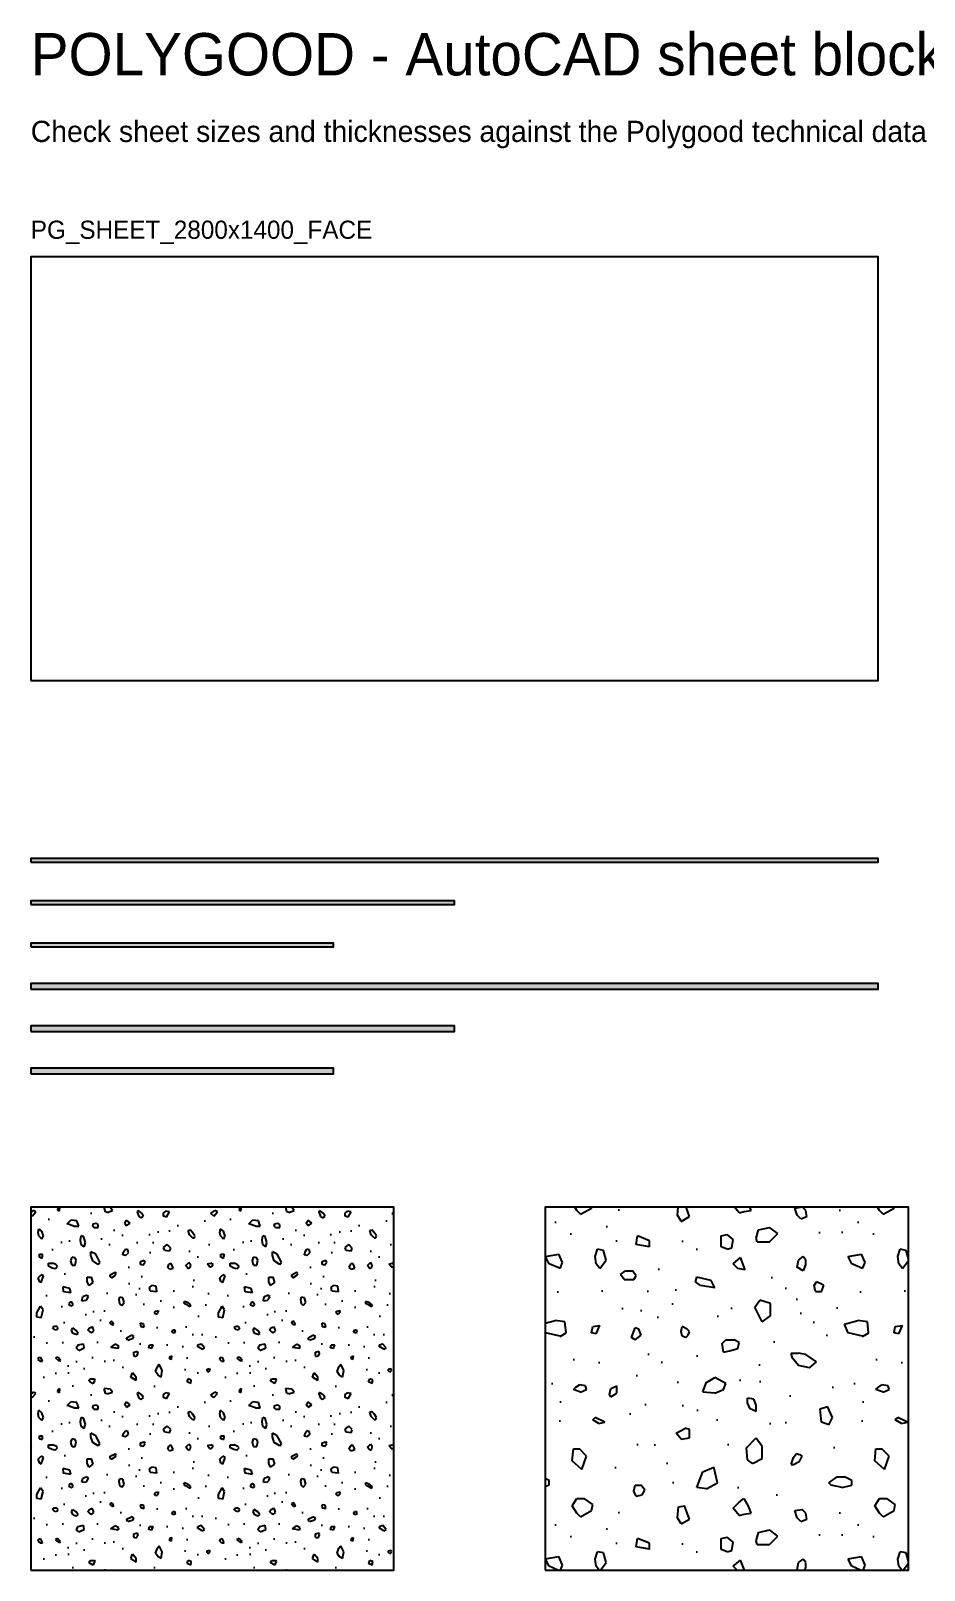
# Model space of a CAD drawing. Header units: millimetres. Extents: x 0 to 14000, y -5600 to 4447.
# Drawn here: x 0 to 2952, y -640 to 4447 of the extents above; entities that cross this region are included whole.
import ezdxf

# ---------------------------------------------------------------- set-up
doc = ezdxf.new("R2010")
doc.units = ezdxf.units.MM
for name, color, linetype in [('PG-PATTERN', 8, 'Continuous'), ('PG-SECTION', 7, 'Continuous'), ('PG-SHEET', 7, 'Continuous'), ('PG-TEXT', 7, 'Continuous')]:
    doc.layers.add(name, color=color, linetype=linetype)

# ---------------------------------------------------------------- blocks, each defined once
blk = doc.blocks.new('PG_SHEET_2800x1400_FACE')
blk.add_lwpolyline([(0, 0), (2800, 0), (2800, 1400), (0, 1400)], close=True)
blk = doc.blocks.new('PG_SECTION_12x2800')
blk.add_hatch(color=8).paths.add_polyline_path([(0, 0), (2800, 0), (2800, 12), (0, 12)])
blk.add_lwpolyline([(0, 0), (2800, 0), (2800, 12), (0, 12)], close=True)
blk = doc.blocks.new('PG_SECTION_12x1400')
blk.add_hatch(color=8).paths.add_polyline_path([(0, 0), (1400, 0), (1400, 12), (0, 12)])
blk.add_lwpolyline([(0, 0), (1400, 0), (1400, 12), (0, 12)], close=True)
blk = doc.blocks.new('PG_SECTION_12x1000')
blk.add_hatch(color=8).paths.add_polyline_path([(0, 0), (1000, 0), (1000, 12), (0, 12)])
blk.add_lwpolyline([(0, 0), (1000, 0), (1000, 12), (0, 12)], close=True)
blk = doc.blocks.new('PG_SECTION_19x2800')
blk.add_hatch(color=8).paths.add_polyline_path([(0, 0), (2800, 0), (2800, 19), (0, 19)])
blk.add_lwpolyline([(0, 0), (2800, 0), (2800, 19), (0, 19)], close=True)
blk = doc.blocks.new('PG_SECTION_19x1400')
blk.add_hatch(color=8).paths.add_polyline_path([(0, 0), (1400, 0), (1400, 19), (0, 19)])
blk.add_lwpolyline([(0, 0), (1400, 0), (1400, 19), (0, 19)], close=True)
blk = doc.blocks.new('PG_SECTION_19x1000')
blk.add_hatch(color=8).paths.add_polyline_path([(0, 0), (1000, 0), (1000, 19), (0, 19)])
blk.add_lwpolyline([(0, 0), (1000, 0), (1000, 19), (0, 19)], close=True)

msp = doc.modelspace()

# ---------------------------------------------------------------- hatches: boundary and pattern name
at = {"layer": 'PG-PATTERN'}
h = msp.add_hatch(dxfattribs=at)
h.set_pattern_fill('PG_TERRAZZO', color=256, pattern_type=2)
h.set_pattern_definition([(56.31, (278, 334), (-600, -600), [7.21, -2156.12]), (135, (282, 340), (-600, 0), [5.66, -842.87]), (26.565, (262, 336), (-600, -7e-07), [17.89, -1323.75]), (90, (262, 330), (-600, 0), [6, -594]), (135, (266, 326), (-600, 0), [5.66, -842.87]), (33.69, (266, 326), (600, 600), [14.42, -2148.91]), (45, (586, 14), (-600, 0), [8.49, -840.04]), (108.435, (592, 20), (-6e-07, -600), [6.32, -1891.04]), (14.036, (582, 24), (-600, -3e-07), [8.25, -2465.62]), (90, (582, 18), (-600, 0), [6, -594]), (135, (586, 14), (-600, 0), [5.66, -842.87]), (66.8014, (330, 598), (-600, -1200), [15.23, -4554.23]), (146.31, (348, 586), (600, -600), [21.63, -2141.7]), (90, (348, 586), (-600, 0), [12, -588]), (130.6013, (348, 598), (-600, 600), [18.44, -5513.29]), (161.565, (518, 244), (-600, -6e-07), [12.65, -1884.72]), (104.036, (508, 240), (3e-07, -600), [8.25, -2465.62]), (153.435, (516, 236), (-600, 7e-07), [8.94, -1332.7]), (149.036, (526, 230), (-1200, 600), [11.66, -3486.91]), (71.565, (526, 230), (-6e-07, 600), [6.32, -1891.04]), (141.34, (528, 236), (600, -600), [12.806, -3829.07]), (59.036, (36, 454), (600, 1200), [11.66, -3486.91]), (110.556, (42, 464), (600, -1800), [17.09, -5109.314]), (141.34, (36, 480), (600, -600), [12.806, -3829.07]), (80.538, (24, 476), (2e-07, 600), [12.166, -3637.49]), (99.462, (26, 464), (2e-07, -600), [12.166, -3637.49]), (135, (36, 454), (-600, 0), [14.14, -834.39]), (168.69, (146, 392), (-600, 3e-07), [10.2, -3049.21]), (71.565, (132, 382), (-6e-07, 600), [12.65, -1884.72]), (105.9454, (136, 368), (-600, 1800), [14.56, -4353.506]), (0, (136, 368), (0, 600), [10, -590]), (75.964, (146, 368), (3e-07, 600), [16.49, -2457.37]), (116.565, (150, 384), (7e-07, -600), [8.94, -1332.7]), (12.529, (156, 104), (2400, 600), [18.44, -5513.29]), (59.036, (150, 94), (600, 1200), [11.66, -3486.91]), (135, (158, 86), (-600, 0), [11.31, -837.21]), (23.9625, (158, 86), (1200, 600), [19.7, -5889.617]), (98.13, (176, 94), (2e-07, -600), [14.14, -4228.5]), (168.69, (374, 162), (-600, 3e-07), [10.2, -3049.21]), (99.462, (374, 162), (2e-07, -600), [12.166, -3637.49]), (168.69, (372, 174), (-600, 3e-07), [10.2, -3049.21]), (99.462, (364, 164), (2e-07, -600), [12.166, -3637.49]), (146.31, (222, 502), (600, -600), [7.21, -2156.12]), (11.31, (206, 504), (-600, -3e-07), [10.2, -3049.21]), (75.964, (204, 496), (3e-07, 600), [8.25, -2465.62]), (135, (208, 492), (-600, 0), [5.66, -842.87]), (0, (208, 492), (0, 600), [14, -586]), (90, (222, 492), (-600, 0), [10, -590]), (68.199, (458, 414), (-600, -1200), [10.77, -3220.33]), (135, (462, 424), (-600, 0), [16.97, -831.56]), (39.8056, (438, 426), (600, 600), [15.62, -4670.53]), (111.801, (442, 416), (-600, 1200), [10.77, -3220.33]), (172.875, (458, 414), (-600, -8e-07), [16.125, -4821.23]), (18.435, (460, 66), (-600, 6e-07), [6.32, -1891.04]), (75.964, (458, 58), (3e-07, 600), [8.25, -2465.62]), (161.565, (464, 56), (-600, -6e-07), [6.32, -1891.04]), (80.538, (464, 56), (2e-07, 600), [12.166, -3637.49]), (161.565, (136, 244), (-600, -6e-07), [6.32, -1891.04]), (56.31, (126, 240), (-600, -600), [7.21, -2156.12]), (108.435, (128, 234), (-6e-07, -600), [6.32, -1891.04]), (161.565, (134, 232), (-600, -6e-07), [6.32, -1891.04]), (33.69, (134, 232), (600, 600), [7.21, -2156.12]), (116.565, (140, 236), (7e-07, -600), [8.94, -1332.7]), (75.964, (292, 254), (3e-07, 600), [8.25, -2465.62]), (98.13, (294, 240), (2e-07, -600), [14.14, -4228.5]), (135, (300, 234), (-600, 0), [8.49, -840.04]), (51.34, (300, 234), (-600, -600), [12.806, -3829.07]), (104.036, (308, 244), (3e-07, -600), [16.49, -2457.37]), (168.69, (304, 260), (-600, 3e-07), [10.2, -3049.21]), (45, (24, 326), (-600, 0), [14.14, -834.39]), (108.435, (28, 314), (-6e-07, -600), [12.65, -1884.72]), (146.31, (34, 310), (600, -600), [7.21, -2156.12]), (70.017, (34, 310), (600, 1800), [23.41, -6999.41]), (153.435, (42, 332), (-600, 7e-07), [8.94, -1332.7]), (170.538, (458, 544), (-600, 2e-07), [12.166, -3637.49]), (36.87, (438, 540), (600, 600), [10, -2990]), (90, (438, 530), (-600, 0), [10, -590]), (158.199, (448, 526), (1200, -600), [10.77, -3220.33]), (59.036, (448, 526), (600, 1200), [11.66, -3486.91]), (63.435, (454, 536), (7e-07, 600), [8.94, -1332.7]), (33.69, (520, 356), (600, 600), [7.21, -2156.12]), (75.964, (526, 360), (3e-07, 600), [8.25, -2465.62]), (126.87, (528, 368), (-600, 600), [10, -2990]), (45, (512, 366), (-600, 0), [14.14, -834.39]), (128.66, (520, 356), (-600, 600), [12.806, -3829.07]), (116.565, (192, 300), (7e-07, -600), [13.42, -1328.22]), (35.5377, (192, 300), (-1800, -1200), [17.205, -5144.19]), (108.435, (206, 310), (-6e-07, -600), [18.97, -1878.39]), (0, (186, 328), (0, 600), [14, -586]), (90, (186, 312), (-600, 0), [16, -584]), (35.538, (264, 96), (-1800, -1200), [17.205, -5144.19]), (170.538, (288, 92), (-600, 2e-07), [24.33, -3625.33]), (75.964, (288, 92), (3e-07, 600), [8.25, -2465.62]), (153.435, (290, 100), (-600, 7e-07), [13.42, -1328.22]), (14.036, (470, 144), (-600, -3e-07), [8.25, -2465.62]), (104.036, (478, 146), (3e-07, -600), [8.25, -2465.62]), (0, (470, 154), (0, 600), [6, -594]), (63.435, (466, 146), (7e-07, 600), [8.94, -1332.7]), (153.435, (470, 144), (-600, 7e-07), [4.47, -1337.17]), (135, (90, 160), (-600, 0), [8.49, -840.04]), (0, (78, 166), (0, 600), [6, -594]), (33.69, (72, 162), (600, 600), [7.21, -2156.12]), (116.565, (74, 158), (7e-07, -600), [4.47, -1337.17]), (146.31, (80, 154), (600, -600), [7.21, -2156.12]), (14.036, (80, 154), (-600, -3e-07), [8.25, -2465.62]), (63.435, (88, 156), (7e-07, 600), [4.47, -1337.17]), (126.87, (316, 498), (-600, 600), [10, -2990]), (33.69, (316, 498), (600, 600), [14.42, -2148.91]), (140.1944, (328, 506), (600, -600), [15.62, -4670.53]), (59.036, (310, 506), (600, 1200), [11.66, -3486.91]), (90, (362, 370), (-600, 0), [10, -590]), (165.964, (370, 368), (-600, 3e-07), [8.25, -2465.62]), (51.34, (370, 368), (-600, -600), [12.806, -3829.07]), (123.69, (378, 378), (-600, 600), [7.21, -2156.12]), (18.435, (362, 380), (-600, 6e-07), [12.65, -1884.72]), (26.565, (92, 558), (-600, -7e-07), [4.47, -1337.17]), (63.435, (88, 550), (7e-07, 600), [8.94, -1332.7]), (146.31, (94, 546), (600, -600), [7.21, -2156.12]), (81.87, (94, 546), (2e-07, 600), [14.14, -4228.5]), (0, (196, 592), (0, 600), [14, -586]), (63.435, (192, 584), (7e-07, 600), [8.94, -1332.7]), (150.255, (206, 576), (-1200, 600), [16.125, -4821.23]), (63.435, (206, 576), (7e-07, 600), [13.42, -1328.22]), (116.565, (212, 588), (7e-07, -600), [4.47, -1337.17]), (90, (20, 196), (-600, 0), [14, -586]), (171.87, (34, 194), (-600, 2e-07), [14.14, -4228.5]), (77.0054, (34, 194), (-600, -2400), [26.683, -7978.315]), (123.69, (40, 220), (-600, 600), [14.42, -2148.91]), (61.3895, (20, 210), (600, 1200), [25.06, -7492.92]), (71.565, (540, 458), (-6e-07, 600), [6.32, -1891.04]), (123.69, (542, 464), (-600, 600), [14.42, -2148.91]), (135, (534, 476), (-600, 0), [11.31, -837.21]), (18.435, (520, 482), (-600, 6e-07), [6.32, -1891.04]), (105.9454, (524, 468), (-600, 1800), [14.56, -4353.506]), (135, (534, 458), (-600, 0), [14.14, -834.39]), (0, (534, 458), (0, 600), [6, -594]), (130.601, (574, 94), (-600, 600), [18.44, -5513.29]), (21.801, (552, 104), (1200, 600), [10.77, -3220.33]), (90, (552, 98), (-600, 0), [6, -594]), (150.255, (566, 90), (-1200, 600), [16.125, -4821.23]), (26.565, (566, 90), (-600, -7e-07), [8.94, -1332.7]), (90, (422, 214), (-600, 0), [4, -596]), (11.31, (412, 216), (-600, -3e-07), [10.2, -3049.21]), (45, (408, 212), (-600, 0), [5.66, -842.87]), (123.69, (412, 206), (-600, 600), [7.21, -2156.12]), (18.435, (412, 206), (-600, 6e-07), [6.32, -1891.04]), (56.31, (418, 208), (-600, -600), [7.21, -2156.12]), (26.565, (262, 180), (-600, -7e-07), [4.47, -1337.17]), (108.435, (264, 174), (-6e-07, -600), [6.32, -1891.04]), (135, (268, 170), (-600, 0), [5.66, -842.87]), (18.435, (268, 170), (-600, 6e-07), [6.32, -1891.04]), (116.565, (274, 172), (7e-07, -600), [8.94, -1332.7]), (153.435, (270, 180), (-600, 7e-07), [4.47, -1337.17]), (90, (340, 72), (-600, 0), [8, -592]), (108.435, (342, 66), (-6e-07, -600), [6.32, -1891.04]), (14.036, (342, 66), (-600, -3e-07), [8.25, -2465.62]), (63.435, (350, 68), (7e-07, 600), [8.94, -1332.7]), (108.435, (354, 76), (-6e-07, -600), [6.32, -1891.04]), (0, (348, 82), (0, 600), [4, -596]), (14.036, (340, 80), (-600, -3e-07), [8.25, -2465.62]), (96.34, (416, 280), (-8e-07, -600), [18.11, -5415.12]), (171.87, (414, 298), (-600, 2e-07), [14.14, -4228.5]), (36.87, (392, 294), (600, 600), [10, -2990]), (99.462, (394, 282), (2e-07, -600), [12.166, -3637.49]), (174.8056, (416, 280), (-600, -4e-07), [22.09, -6605.126]), (45, (188, 154), (-600, 0), [8.49, -840.04]), (135, (196, 146), (-600, 0), [11.31, -837.21]), (153.435, (200, 144), (-600, 7e-07), [4.47, -1337.17]), (36.87, (200, 144), (600, 600), [10, -2990]), (104.036, (208, 150), (3e-07, -600), [8.25, -2465.62]), (123.69, (206, 158), (-600, 600), [7.21, -2156.12]), (26.565, (194, 160), (-600, -7e-07), [8.94, -1332.7]), (26.565, (316, 128), (-600, -7e-07), [17.89, -1323.75]), (116.565, (320, 120), (7e-07, -600), [8.94, -1332.7]), (18.435, (320, 120), (-600, 6e-07), [18.97, -1878.39]), (71.565, (338, 126), (-6e-07, 600), [6.32, -1891.04]), (153.435, (340, 132), (-600, 7e-07), [8.94, -1332.7]), (90, (198, 400), (-600, 0), [12, -588]), (108.435, (204, 382), (-6e-07, -600), [18.97, -1878.39]), (146.31, (222, 370), (600, -600), [21.63, -2141.7]), (53.13, (222, 370), (-600, -600), [10, -2990]), (118.3008, (228, 378), (600, -1200), [29.53, -8829.364]), (153.435, (214, 404), (-600, 7e-07), [17.89, -1323.75]), (153.435, (36, 390), (-600, 7e-07), [8.94, -1332.7]), (71.565, (36, 390), (-6e-07, 600), [6.32, -1891.04]), (90, (38, 396), (-600, 0), [8, -592]), (0, (28, 404), (0, 600), [10, -590]), (90, (28, 394), (-600, 0), [10, -590]), (75.964, (168, 250), (3e-07, 600), [8.25, -2465.62]), (8.13, (168, 250), (-600, -2e-07), [14.14, -4228.5]), (45, (182, 252), (-600, 0), [5.66, -842.87]), (63.435, (186, 256), (7e-07, 600), [8.94, -1332.7]), (153.435, (190, 264), (-600, 7e-07), [8.94, -1332.7]), (21.801, (172, 264), (1200, 600), [10.77, -3220.33]), (71.565, (170, 258), (-6e-07, 600), [6.32, -1891.04]), (123.69, (420, 4), (-600, 600), [14.42, -2148.91]), (149.036, (430, -2), (-1200, 600), [11.66, -3486.91]), (79.695, (430, -2), (-600, -3000), [22.36, -6685.843]), (116.565, (434, 20), (7e-07, -600), [22.36, -1319.28]), (53.13, (418, 32), (-600, -600), [10, -2990]), (69.444, (412, 16), (600, 1800), [17.09, -5109.314]), (158.199, (530, 588), (1200, -600), [10.77, -3220.33]), (68.199, (516, 582), (-600, -1200), [10.77, -3220.33]), (153.435, (528, 576), (-600, 7e-07), [13.42, -1328.22]), (80.538, (528, 576), (2e-07, 600), [12.166, -3637.49]), (110.556, (358, 528), (600, -1800), [17.09, -5109.314]), (146.31, (364, 524), (600, -600), [7.21, -2156.12]), (36.87, (364, 524), (600, 600), [10, -2990]), (116.565, (372, 530), (7e-07, -600), [8.94, -1332.7]), (144.4623, (368, 538), (-1800, 1200), [17.205, -5144.19]), (63.435, (352, 544), (7e-07, 600), [4.47, -1337.17]), (168.69, (400, 92), (-600, 3e-07), [10.2, -3049.21]), (71.565, (400, 92), (-6e-07, 600), [12.65, -1884.72]), (0, (392, 104), (0, 600), [12, -588]), (78.69, (390, 94), (3e-07, 600), [10.2, -3049.21]), (0, (590, 362), (0, 600), [6, -594]), (53.13, (596, 362), (-600, -600), [10, -2990]), (153.435, (602, 370), (-600, 7e-07), [8.94, -1332.7]), (11.31, (584, 372), (-600, -3e-07), [10.2, -3049.21]), (120.964, (590, 362), (600, -1200), [11.66, -3486.91]), (68.199, (452, 360), (-600, -1200), [10.77, -3220.33]), (135, (458, 354), (-600, 0), [8.49, -840.04]), (18.435, (458, 354), (-600, 6e-07), [12.65, -1884.72]), (108.435, (470, 358), (-6e-07, -600), [6.32, -1891.04]), (120.964, (468, 364), (600, -1200), [11.66, -3486.91]), (33.69, (456, 370), (600, 600), [7.21, -2156.12]), (49.3987, (4, 530), (-600, -600), [18.44, -5513.29]), (153.435, (16, 544), (-600, 7e-07), [8.94, -1332.7]), (35.5377, (-6, 538), (-1800, -1200), [17.205, -5144.19]), (141.34, (4, 530), (600, -600), [12.806, -3829.07]), (153.435, (96, 50), (-600, 7e-07), [4.47, -1337.17]), (63.435, (96, 50), (7e-07, 600), [4.47, -1337.17]), (135, (98, 54), (-600, 0), [11.31, -837.21]), (161.565, (90, 62), (-600, -6e-07), [6.32, -1891.04]), (63.435, (82, 60), (7e-07, 600), [4.47, -1337.17]), (141.34, (92, 52), (600, -600), [12.806, -3829.07]), (0, (142, 496), (0, 600), [16, -584]), (108.435, (158, 496), (-6e-07, -600), [18.97, -1878.39]), (174.2894, (152, 514), (-600, 5e-09), [20.1, -6009.826]), (45, (120, 504), (-600, 0), [16.97, -831.56]), (160.017, (142, 496), (-1800, 600), [23.41, -6999.41]), (81.87, (164, 450), (2e-07, 600), [14.14, -4228.5]), (98.13, (166, 436), (2e-07, -600), [14.14, -4228.5]), (141.34, (176, 428), (600, -600), [12.806, -3829.07]), (74.0546, (176, 428), (-600, -1800), [14.56, -4353.506]), (106.6992, (180, 442), (-600, 1800), [20.88, -6243.303]), (165.964, (174, 462), (-600, 3e-07), [8.25, -2465.62]), (135, (30, 50), (-600, 0), [8.49, -840.04]), (0, (30, 50), (0, 600), [8, -592]), (108.435, (38, 50), (-6e-07, -600), [6.32, -1891.04]), (116.565, (36, 56), (7e-07, -600), [8.94, -1332.7]), (18.435, (26, 62), (-600, 6e-07), [6.32, -1891.04]), (71.565, (24, 56), (-6e-07, 600), [6.32, -1891.04]), (78.69, (304, 402), (3e-07, 600), [10.2, -3049.21]), (165.964, (312, 400), (-600, 3e-07), [8.25, -2465.62]), (38.66, (312, 400), (600, 600), [12.806, -3829.07]), (101.31, (322, 408), (3e-07, -600), [10.2, -3049.21]), (165.964, (320, 418), (-600, 3e-07), [8.25, -2465.62]), (53.13, (306, 412), (-600, -600), [10, -2990]), (0, (58, 374), (0, 600), [14, -586]), (90, (58, 364), (-600, 0), [10, -590]), (153.435, (70, 358), (-600, 7e-07), [13.42, -1328.22]), (168.69, (80, 356), (-600, 3e-07), [10.2, -3049.21]), (45, (80, 356), (-600, 0), [11.31, -837.21]), (135, (88, 364), (-600, 0), [8.49, -840.04]), (158.199, (82, 370), (1200, -600), [10.77, -3220.33]), (97.125, (108, 280), (-8e-07, -600), [16.125, -4821.23]), (170.538, (132, 276), (-600, 2e-07), [24.33, -3625.33]), (105.9454, (132, 276), (-600, 1800), [14.56, -4353.506]), (164.745, (128, 290), (-2400, 600), [22.804, -6818.25]), (18.435, (252, 542), (-600, 6e-07), [18.97, -1878.39]), (128.66, (270, 548), (-600, 600), [12.806, -3829.07]), (174.2894, (262, 558), (-600, 5e-09), [20.1, -6009.826]), (104.036, (246, 544), (3e-07, -600), [16.49, -2457.37]), (161.565, (252, 542), (-600, -6e-07), [6.32, -1891.04]), (33.69, (150, 138), (600, 600), [7.21, -2156.12]), (120.964, (156, 142), (600, -1200), [11.66, -3486.91]), (146.31, (150, 152), (600, -600), [14.42, -2148.91]), (63.435, (134, 152), (7e-07, 600), [8.94, -1332.7]), (120.964, (140, 142), (600, -1200), [11.66, -3486.91]), (158.199, (150, 138), (1200, -600), [10.77, -3220.33]), (0, (586.5, 274), (0, 600), [0, -600]), (0, (176, 26.5), (0, 600), [0, -600]), (0, (101, 443.5), (0, 600), [0, -600]), (0, (472, 228.5), (0, 600), [0, -600]), (0, (324, 361), (0, 600), [0, -600]), (0, (420.5, 477.5), (0, 600), [0, -600]), (0, (51, 267), (0, 600), [0, -600]), (0, (11, 131), (0, 600), [0, -600]), (0, (203.5, 63), (0, 600), [0, -600]), (0, (538.5, 317.5), (0, 600), [0, -600]), (0, (43, 597.5), (0, 600), [0, -600]), (0, (206.5, 214), (0, 600), [0, -600]), (0, (53, 110.5), (0, 600), [0, -600]), (0, (578, 237), (0, 600), [0, -600]), (0, (138, 569), (0, 600), [0, -600]), (0, (109.5, 178), (0, 600), [0, -600]), (0, (347.5, 270.5), (0, 600), [0, -600]), (0, (260, 436), (0, 600), [0, -600]), (0, (501.5, 99), (0, 600), [0, -600]), (0, (275, 483), (0, 600), [0, -600]), (0, (394, 410), (0, 600), [0, -600]), (0, (105, 112.5), (0, 600), [0, -600]), (0, (367, 330.5), (0, 600), [0, -600]), (0, (534.5, 138.5), (0, 600), [0, -600]), (0, (417, 162), (0, 600), [0, -600]), (0, (243.5, 216.5), (0, 600), [0, -600]), (0, (252, 275.5), (0, 600), [0, -600]), (0, (512.5, 163.5), (0, 600), [0, -600]), (0, (324.5, 307), (0, 600), [0, -600]), (0, (472, 283), (0, 600), [0, -600]), (0, (359, 291), (0, 600), [0, -600]), (0, (361, 108), (0, 600), [0, -600]), (0, (199.5, 539.5), (0, 600), [0, -600]), (0, (391.5, 469.5), (0, 600), [0, -600]), (0, (523.5, 414), (0, 600), [0, -600]), (0, (516.5, 61.5), (0, 600), [0, -600]), (0, (351, 442.5), (0, 600), [0, -600]), (0, (124.5, 12), (0, 600), [0, -600]), (0, (589.5, 436), (0, 600), [0, -600]), (0, (403.5, 442), (0, 600), [0, -600]), (0, (244, 50), (0, 600), [0, -600]), (0, (458, 481.5), (0, 600), [0, -600]), (0, (112, 338.5), (0, 600), [0, -600]), (0, (450, 104.5), (0, 600), [0, -600]), (0, (373, 238.5), (0, 600), [0, -600]), (0, (303.5, 31), (0, 600), [0, -600]), (0, (303, 467), (0, 600), [0, -600]), (0, (127.5, 448), (0, 600), [0, -600]), (0, (82, 10.5), (0, 600), [0, -600]), (0, (553.5, 199), (0, 600), [0, -600]), (0, (220, 113), (0, 600), [0, -600]), (0, (181.5, 205), (0, 600), [0, -600]), (0, (510, 23), (0, 600), [0, -600]), (0, (59.5, 519.5), (0, 600), [0, -600]), (0, (233, 455), (0, 600), [0, -600]), (0, (551, 395), (0, 600), [0, -600]), (0, (535.5, 297), (0, 600), [0, -600]), (0, (102, 230.5), (0, 600), [0, -600]), (0, (551, 11.5), (0, 600), [0, -600]), (0, (574.5, 514.5), (0, 600), [0, -600]), (0, (123, 34.5), (0, 600), [0, -600]), (0, (566, 138), (0, 600), [0, -600]), (0, (408, 568), (0, 600), [0, -600]), (0, (71, 419.5), (0, 600), [0, -600]), (0, (151, 49), (0, 600), [0, -600]), (0, (429, 249.5), (0, 600), [0, -600]), (0, (297.5, 150.5), (0, 600), [0, -600]), (0, (485, 499), (0, 600), [0, -600]), (0, (274, 53.5), (0, 600), [0, -600]), (0, (230, 185.5), (0, 600), [0, -600])])
h.paths.add_polyline_path([(0, -640), (1200, -640), (1200, 560), (0, 560)])
h = msp.add_hatch(dxfattribs=at)
h.set_pattern_fill('PG_TERRAZZO_COARSE', color=256, pattern_type=2)
h.set_pattern_definition([(116.565, (916, 932), (8e-07, -1000), [8.94, -2227.12]), (30.964, (916, 932), (-2000, -1000), [23.32, -5807.63]), (90, (936, 944), (-1000, 0), [16, -984]), (90, (936, 960), (-1000, 0), [8, -992]), (21.801, (916, 960), (2000, 1000), [21.54, -5363.62]), (78.69, (912, 940), (6e-07, 1000), [20.4, -5078.62]), (56.31, (392, 228), (-1000, -1000), [28.84, -3576.7]), (116.565, (416, 180), (8e-07, -1000), [53.67, -2182.4]), (35.5377, (416, 180), (-3000, -2000), [34.41, -8567.92]), (90, (444, 200), (-1000, 0), [40, -960]), (161.565, (444, 240), (-1000, -4e-07), [37.95, -3124.33]), (56.31, (788, 572), (-1000, -1000), [28.84, -3576.7]), (123.69, (804, 548), (-1000, 1000), [28.84, -3576.7]), (135, (816, 536), (-1000, 0), [16.97, -1397.24]), (29.0546, (816, 536), (-2000, -1000), [41.18, -10254.45]), (78.69, (852, 556), (6e-07, 1000), [20.4, -5078.62]), (144.4623, (856, 576), (-3000, 2000), [34.41, -8567.92]), (0, (804, 596), (0, 1000), [24, -976]), (26.565, (384, 712), (-1000, -8e-07), [35.78, -2200.3]), (90, (416, 728), (-1000, 0), [40, -960]), (125.5377, (416, 768), (2000, -3000), [34.41, -8567.92]), (45, (364, 764), (-1000, 0), [45.25, -1368.96]), (95.7106, (368, 724), (-7e-07, -1000), [40.2, -10009.676]), (143.13, (384, 712), (1000, -1000), [20, -4980]), (120.964, (148, 512), (1000, -2000), [23.32, -5807.63]), (29.745, (148, 512), (-2000, -1000), [32.25, -8030.01]), (109.983, (176, 528), (1000, -3000), [46.82, -11657.88]), (11.31, (140, 568), (-1000, -6e-07), [20.4, -5078.62]), (83.66, (136, 532), (-7e-07, 1000), [36.22, -9019.16]), (126.87, (960, 320), (-1000, 1000), [20, -4980]), (0, (960, 320), (0, 1000), [32, -968]), (56.31, (992, 320), (-1000, -1000), [14.42, -3591.13]), (126.87, (1000, 332), (-1000, 1000), [20, -4980]), (0, (964, 348), (0, 1000), [24, -976]), (36.87, (948, 336), (1000, 1000), [20, -4980]), (74.0546, (396, 456), (-1000, -3000), [29.12, -7250.99]), (108.435, (400, 444), (-4e-07, -1000), [12.65, -3149.63]), (0, (400, 444), (0, 1000), [40, -960]), (45, (440, 444), (-1000, 0), [39.6, -1374.62]), (144.4623, (468, 472), (-3000, 2000), [34.41, -8567.92]), (12.529, (404, 484), (4000, 1000), [36.88, -9182.67]), (161.565, (164, 128), (-1000, -4e-07), [12.65, -3149.63]), (45, (164, 128), (-1000, 0), [11.31, -1402.9]), (71.565, (172, 136), (-4e-07, 1000), [12.65, -3149.63]), (135, (176, 148), (-1000, 0), [11.31, -1402.9]), (153.435, (168, 156), (-1000, 8e-07), [17.89, -2218.18]), (75.964, (148, 148), (6e-07, 1000), [16.49, -4106.61]), (104.036, (152, 132), (6e-07, -1000), [16.49, -4106.61]), (165.964, (748, 132), (-1000, 6e-07), [49.48, -4073.63]), (30.964, (748, 132), (-2000, -1000), [23.32, -5807.63]), (96.34, (768, 144), (-7e-07, -1000), [36.22, -9019.16]), (172.875, (764, 180), (-1000, -1e-06), [32.25, -8030.01]), (15.255, (688, 172), (-4000, -1000), [45.61, -11356.15]), (113.1986, (700, 144), (-1000, 2000), [30.46, -7585.31]), (95.1944, (612, 848), (-1e-07, -1000), [44.18, -11001.18]), (161.565, (636, 840), (-1000, -4e-07), [25.3, -3136.98]), (63.435, (636, 840), (8e-07, 1000), [26.83, -2209.24]), (113.9625, (648, 864), (-1000, 2000), [39.395, -9809.46]), (18.435, (608, 892), (-1000, 4e-07), [25.3, -3136.98]), (0, (-4, 640), (0, 1000), [20, -980]), (78.69, (-8, 620), (6e-07, 1000), [20.4, -5078.62]), (116.565, (0, 604), (8e-07, -1000), [17.89, -2218.18]), (11.31, (0, 604), (-1000, -6e-07), [20.4, -5078.62]), (63.435, (20, 608), (8e-07, 1000), [17.89, -2218.18]), (126.87, (28, 624), (-1000, 1000), [20, -4980]), (174.2894, (260, 944), (-1000, -7e-07), [40.2, -10009.676]), (23.1986, (260, 944), (2000, 1000), [30.46, -7585.31]), (68.1986, (288, 956), (-1000, -2000), [21.54, -5363.62]), (150.9454, (296, 976), (-2000, 1000), [41.18, -10254.45]), (29.745, (232, 980), (-2000, -1000), [32.25, -8030.01]), (69.444, (220, 948), (1000, 3000), [34.18, -8509.83]), (128.66, (148, 792), (-1000, 1000), [25.61, -6377.51]), (8.13, (148, 792), (-1000, -1e-06), [28.28, -7042.78]), (90, (176, 796), (-1000, 0), [28, -972]), (165.964, (176, 824), (-1000, 6e-07), [16.49, -4106.61]), (29.745, (132, 812), (-2000, -1000), [32.25, -8030.01]), (113.1986, (756, 376), (-1000, 2000), [30.46, -7585.31]), (10.305, (700, 396), (5000, 1000), [44.72, -11135.62]), (116.565, (712, 372), (8e-07, -1000), [26.83, -2209.24]), (156.0375, (748, 356), (2000, -1000), [39.395, -9809.46]), (68.199, (748, 356), (-1000, -2000), [21.54, -5363.62]), (111.8014, (396, 904), (-1000, 2000), [21.54, -5363.62]), (168.69, (388, 924), (-1000, 6e-07), [20.4, -5078.62]), (90, (368, 912), (-1000, 0), [16, -984]), (111.8014, (376, 892), (-1000, 2000), [21.54, -5363.62]), (158.1986, (396, 884), (2000, -1000), [21.54, -5363.62]), (90, (396, 884), (-1000, 0), [20, -980]), (0, (512, 76), (0, 1000), [24, -976]), (104.036, (516, 60), (6e-07, -1000), [16.49, -4106.61]), (129.8056, (536, 36), (-1000, 1000), [31.24, -7779.01]), (167.471, (572, 28), (4000, -1000), [36.88, -9182.67]), (39.8056, (572, 28), (1000, 1000), [31.24, -7779.01]), (146.31, (596, 48), (1000, -1000), [43.27, -3562.28]), (170.538, (560, 72), (-1000, 2e-07), [24.33, -6058.43]), (123.69, (560, 384), (-1000, 1000), [14.42, -3591.13]), (36.87, (536, 384), (1000, 1000), [20, -4980]), (80.538, (532, 360), (2e-07, 1000), [24.33, -6058.43]), (149.036, (552, 348), (-2000, 1000), [23.32, -5807.63]), (68.199, (552, 348), (-1000, -2000), [21.54, -5363.62]), (90, (560, 368), (-1000, 0), [16, -984]), (170.538, (260, 292), (-1000, 2e-07), [48.66, -6034.1]), (116.565, (260, 292), (8e-07, -1000), [26.83, -2209.24]), (165.964, (248, 316), (-1000, 6e-07), [49.48, -4073.63]), (75.964, (196, 312), (6e-07, 1000), [16.49, -4106.61]), (143.13, (212, 300), (1000, -1000), [20, -4980]), (56.31, (588, 300), (-1000, -1000), [14.42, -3591.13]), (101.31, (592, 280), (6e-07, -1000), [20.4, -5078.62]), (0, (592, 280), (0, 1000), [20, -980]), (68.199, (612, 280), (-1000, -2000), [21.54, -5363.62]), (153.435, (620, 300), (-1000, 8e-07), [8.94, -2227.12]), (153.435, (612, 304), (-1000, 8e-07), [17.89, -2218.18]), (0, (792, 760), (0, 1000), [20, -980]), (84.2894, (788, 720), (-7e-07, 1000), [40.2, -10009.68]), (138.814, (820, 692), (1000, -1000), [42.52, -10587.625]), (70.017, (820, 692), (1000, 3000), [46.82, -11657.88]), (135, (836, 736), (-1000, 0), [33.94, -1380.27]), (146.31, (996, 120), (1000, -1000), [14.42, -3591.13]), (38.66, (996, 120), (1000, 1000), [25.61, -6377.51]), (111.801, (1016, 136), (-1000, 2000), [21.54, -5363.62]), (161.565, (1008, 156), (-1000, -4e-07), [12.65, -3149.63]), (69.444, (984, 128), (1000, 3000), [34.18, -8509.83]), (78.69, (852, 144), (6e-07, 1000), [20.4, -5078.62]), (165.964, (868, 140), (-1000, 6e-07), [16.5, -4106.61]), (66.8014, (868, 140), (-1000, -2000), [30.46, -7585.31]), (9.462, (856, 164), (-1000, -2e-07), [24.33, -6058.43]), (35.5377, (636, 648), (-3000, -2000), [34.41, -8567.92]), (135, (644, 640), (-1000, 0), [11.31, -1402.9]), (167.471, (680, 632), (4000, -1000), [36.88, -9182.67]), (14.036, (680, 632), (-1000, -6e-07), [32.98, -4090.12]), (90, (712, 640), (-1000, 0), [16, -984]), (153.435, (712, 656), (-1000, 8e-07), [26.83, -2209.24]), (0, (664, 668), (0, 1000), [24, -976]), (45, (320, 564), (-1000, 0), [28.28, -1385.93]), (129.8056, (340, 540), (-1000, 1000), [31.24, -7779.01]), (14.036, (340, 540), (-1000, -6e-07), [16.49, -4106.61]), (9.462, (356, 544), (-1000, -2e-07), [24.33, -6058.43]), (111.8014, (380, 548), (-1000, 2000), [21.54, -5363.62]), (119.745, (372, 568), (1000, -2000), [32.25, -8030.01]), (36.87, (340, 584), (1000, 1000), [20, -4980]), (63.435, (540, 720), (8e-07, 1000), [17.89, -2218.18]), (153.435, (548, 736), (-1000, 8e-07), [8.94, -2227.12]), (161.565, (540, 740), (-1000, -4e-07), [12.65, -3149.63]), (56.31, (520, 732), (-1000, -1000), [14.42, -3591.13]), (71.565, (512, 708), (-4e-07, 1000), [25.3, -3136.98]), (0, (512, 708), (0, 1000), [8, -992]), (30.964, (520, 708), (-2000, -1000), [23.32, -5807.63]), (149.036, (876, 844), (-2000, 1000), [23.32, -5807.63]), (11.31, (876, 844), (-1000, -6e-07), [20.4, -5078.62]), (153.435, (896, 848), (-1000, 8e-07), [35.78, -2200.3]), (45, (856, 856), (-1000, 0), [11.31, -1402.9]), (172.875, (232, 628), (-1000, -1e-06), [32.25, -8030.01]), (29.0546, (232, 628), (-2000, -1000), [41.18, -10254.45]), (102.9946, (268, 648), (-1000, 4000), [53.367, -13288.3]), (23.9625, (220, 684), (2000, 1000), [39.395, -9809.46]), (68.9625, (200, 632), (-2000, -5000), [55.714, -13872.675]), (168.69, (832, 968), (-1000, 6e-07), [20.4, -5078.62]), (33.69, (800, 964), (1000, 1000), [14.42, -3591.13]), (45, (792, 956), (-1000, 0), [11.31, -1402.9]), (161.565, (816, 948), (-1000, -4e-07), [25.3, -3136.98]), (21.8014, (816, 948), (2000, 1000), [21.54, -5363.62]), (108.435, (836, 956), (-4e-07, -1000), [12.65, -3149.63]), (99.462, (868, 372), (2e-07, -1000), [24.33, -6058.43]), (126.87, (880, 356), (-1000, 1000), [20, -4980]), (54.4623, (880, 356), (2000, 3000), [34.41, -8567.92]), (104.036, (900, 384), (6e-07, -1000), [32.98, -4090.12]), (168.69, (892, 416), (-1000, 6e-07), [20.4, -5078.62]), (71.565, (864, 396), (-4e-07, 1000), [25.3, -3136.98]), (11.31, (280, 464), (-1000, -6e-07), [20.4, -5078.62]), (90, (280, 444), (-1000, 0), [20, -980]), (90, (280, 428), (-1000, 0), [16, -984]), (158.1986, (300, 420), (2000, -1000), [21.54, -5363.62]), (14.036, (300, 420), (-1000, -6e-07), [16.49, -4106.61]), (81.87, (316, 424), (1e-06, 1000), [28.28, -7042.78]), (141.34, (320, 452), (1000, -1000), [25.61, -6377.51]), (9.462, (524, 556), (-1000, -2e-07), [24.33, -6058.43]), (108.435, (532, 532), (-4e-07, -1000), [25.3, -3136.98]), (135, (544, 520), (-1000, 0), [16.97, -1397.24]), (21.8014, (544, 520), (2000, 1000), [21.54, -5363.62]), (101.31, (564, 528), (6e-07, -1000), [20.4, -5078.62]), (135, (560, 548), (-1000, 0), [16.97, -1397.24]), (45, (284, 108), (-1000, 0), [16.97, -1397.24]), (98.13, (288, 80), (1e-06, -1000), [28.28, -7042.78]), (11.31, (288, 80), (-1000, -6e-07), [20.4, -5078.62]), (15.9454, (308, 84), (3000, 1000), [29.12, -7250.99]), (78.69, (336, 92), (6e-07, 1000), [20.4, -5078.62]), (153.435, (340, 112), (-1000, 8e-07), [17.89, -2218.18]), (0, (296, 120), (0, 1000), [28, -972]), (81.87, (0, 436), (1e-06, 1000), [28.28, -7042.78]), (169.695, (44, 428), (5000, -1000), [44.72, -11135.62]), (90, (44, 428), (-1000, 0), [20, -980]), (158.1986, (44, 448), (2000, -1000), [43.08, -5342.08]), (135, (336, 356), (-1000, 0), [22.63, -1391.59]), (170.538, (360, 352), (-1000, 2e-07), [24.33, -6058.43]), (111.8014, (360, 352), (-1000, 2000), [43.08, -5342.08]), (39.8056, (320, 372), (1000, 1000), [31.24, -7779.01]), (0, (31, 906.5), (0, 1000), [0, -1000]), (0, (793.5, 55.5), (0, 1000), [0, -1000]), (0, (201, 67), (0, 1000), [0, -1000]), (0, (71.5, 195.5), (0, 1000), [0, -1000]), (0, (3.5, 775), (0, 1000), [0, -1000]), (0, (877.5, 45.5), (0, 1000), [0, -1000]), (0, (650, 963.5), (0, 1000), [0, -1000]), (0, (931.5, 698), (0, 1000), [0, -1000]), (0, (733, 509), (0, 1000), [0, -1000]), (0, (494.5, 847.5), (0, 1000), [0, -1000]), (0, (740.5, 279.5), (0, 1000), [0, -1000]), (0, (2, 2), (0, 1000), [0, -1000]), (0, (137.5, 980.5), (0, 1000), [0, -1000]), (0, (153, 446.5), (0, 1000), [0, -1000]), (0, (606, 475.5), (0, 1000), [0, -1000]), (0, (16.5, 217), (0, 1000), [0, -1000]), (0, (654, 765), (0, 1000), [0, -1000]), (0, (942, 550), (0, 1000), [0, -1000]), (0, (465, 608), (0, 1000), [0, -1000]), (0, (783.5, 471), (0, 1000), [0, -1000]), (0, (954, 224), (0, 1000), [0, -1000]), (0, (508.5, 935.5), (0, 1000), [0, -1000]), (0, (84.5, 47), (0, 1000), [0, -1000]), (0, (304, 775), (0, 1000), [0, -1000]), (0, (74, 354), (0, 1000), [0, -1000]), (0, (587, 178.5), (0, 1000), [0, -1000]), (0, (153.5, 903), (0, 1000), [0, -1000]), (0, (747, 852.5), (0, 1000), [0, -1000]), (0, (407, 38), (0, 1000), [0, -1000]), (0, (314.5, 225), (0, 1000), [0, -1000]), (0, (672.5, 548.5), (0, 1000), [0, -1000]), (0, (38, 281), (0, 1000), [0, -1000]), (0, (120, 239.5), (0, 1000), [0, -1000]), (0, (455.5, 114), (0, 1000), [0, -1000]), (0, (544, 208), (0, 1000), [0, -1000]), (0, (721.5, 976.5), (0, 1000), [0, -1000]), (0, (343, 987), (0, 1000), [0, -1000]), (0, (980, 875.5), (0, 1000), [0, -1000]), (0, (494.5, 291), (0, 1000), [0, -1000]), (0, (61.5, 773.5), (0, 1000), [0, -1000]), (0, (336.5, 632), (0, 1000), [0, -1000]), (0, (269, 199), (0, 1000), [0, -1000]), (0, (749.5, 915.5), (0, 1000), [0, -1000]), (0, (409.5, 983), (0, 1000), [0, -1000]), (0, (130.5, 285.5), (0, 1000), [0, -1000]), (0, (267, 856), (0, 1000), [0, -1000]), (0, (448, 326), (0, 1000), [0, -1000]), (0, (630, 136), (0, 1000), [0, -1000]), (0, (200.5, 420), (0, 1000), [0, -1000]), (0, (663.5, 226.5), (0, 1000), [0, -1000]), (0, (202.5, 887.5), (0, 1000), [0, -1000]), (0, (121.5, 649), (0, 1000), [0, -1000]), (0, (680, 476.5), (0, 1000), [0, -1000]), (0, (40.5, 73), (0, 1000), [0, -1000]), (0, (902.5, 495.5), (0, 1000), [0, -1000]), (0, (887, 282), (0, 1000), [0, -1000]), (0, (935, 448), (0, 1000), [0, -1000]), (0, (531, 254.5), (0, 1000), [0, -1000]), (0, (443, 843.5), (0, 1000), [0, -1000]), (0, (102.5, 712.5), (0, 1000), [0, -1000])])
h.paths.add_polyline_path([(1700, -640), (2900, -640), (2900, 560), (1700, 560)])

# ---------------------------------------------------------------- linework, layer by layer
at = {"layer": 'PG-SHEET'}
for points in [[(0, -640), (1200, -640), (1200, 560), (0, 560)], [(1700, -640), (2900, -640), (2900, 560), (1700, 560)]]:
    msp.add_lwpolyline(points, close=True, dxfattribs=at)

# ---------------------------------------------------------------- block references
at = {"layer": 'PG-SECTION'}
for name, p in [('PG_SECTION_12x2800', (0, 1700)), ('PG_SECTION_12x1400', (0, 1560)), ('PG_SECTION_12x1000', (0, 1420)), ('PG_SECTION_19x2800', (0, 1280)), ('PG_SECTION_19x1400', (0, 1140)), ('PG_SECTION_19x1000', (0, 1000))]:
    msp.add_blockref(name, p, dxfattribs=at)
at = {"layer": 'PG-SHEET'}
msp.add_blockref('PG_SHEET_2800x1400_FACE', (0, 2300), dxfattribs=at)

# ---------------------------------------------------------------- texts
at = {"layer": 'PG-TEXT'}
for s, height, p in [('POLYGOOD - AutoCAD sheet blocks and hatch patterns, v1.0-draft (units: mm)', 140, (0, 4300)), ('Check sheet sizes and thicknesses against the Polygood technical data sheet before release.', 70, (0, 4080)), ('PG_SHEET_2800x1400_FACE', 60, (0, 3760))]:
    msp.add_text(s, height=height, dxfattribs=at).set_placement(p)

doc.saveas('drawing.dxf')
